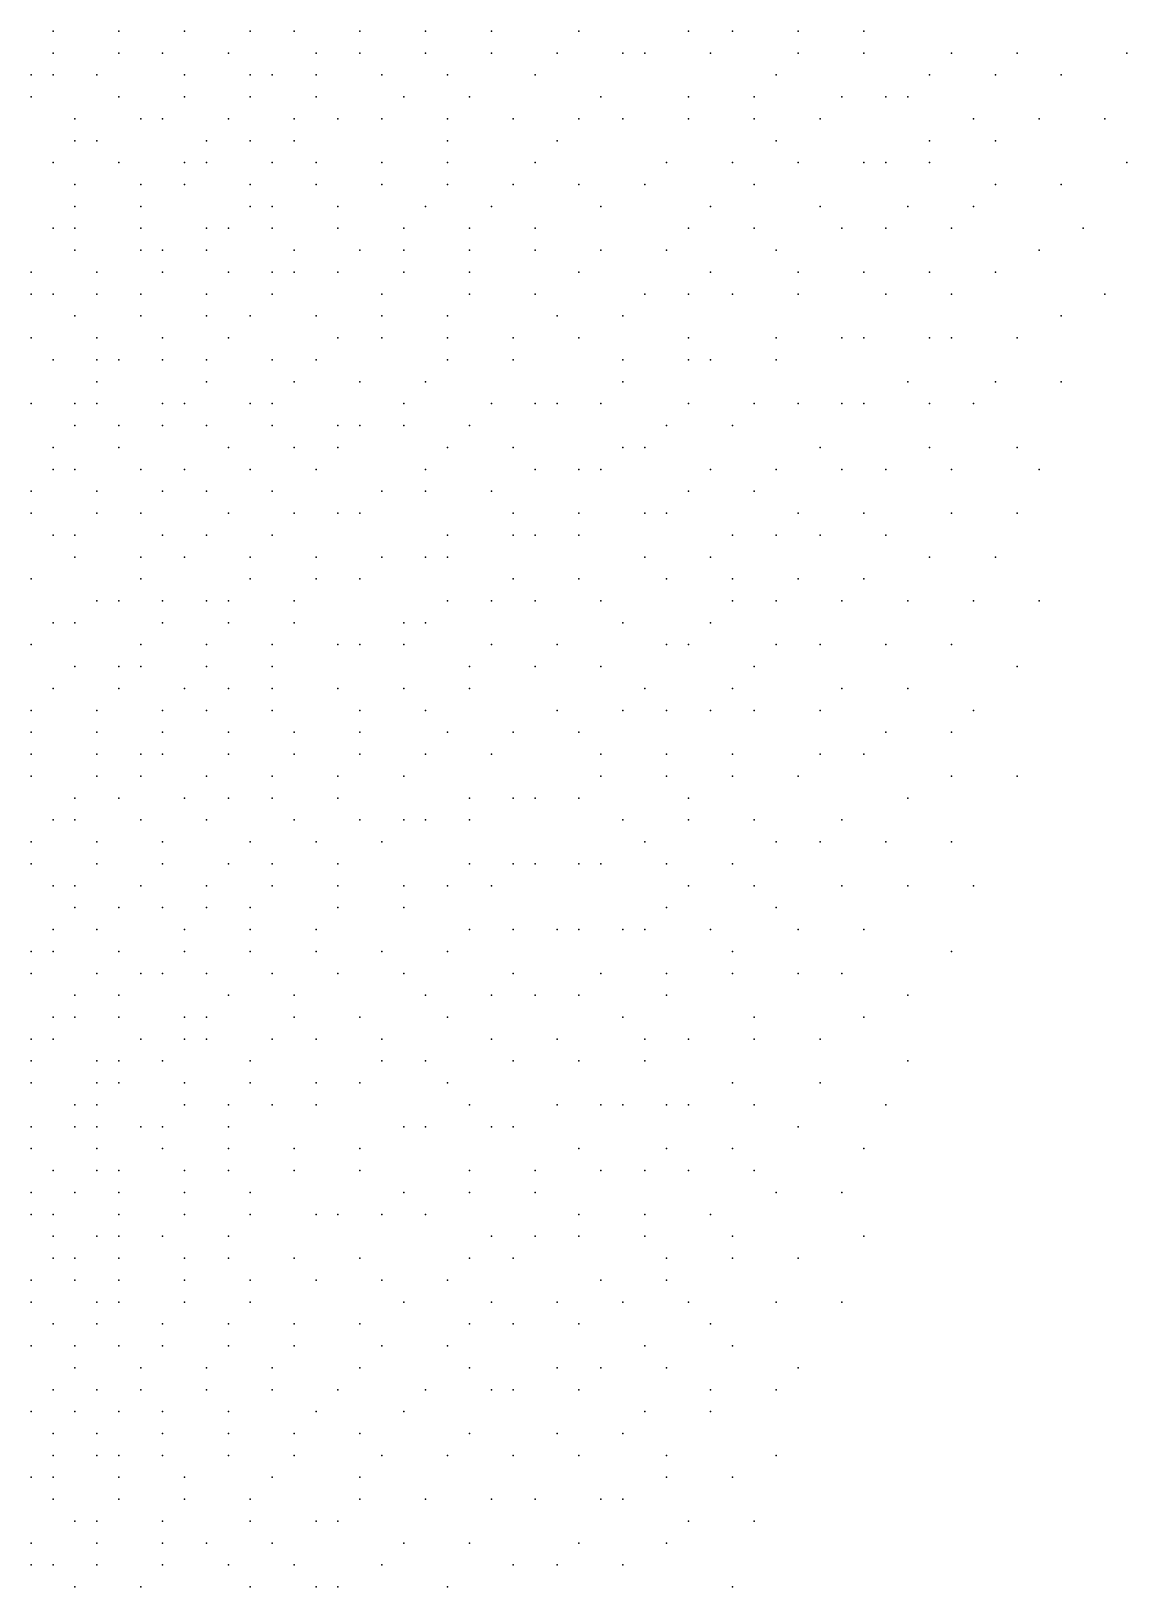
# Model space of a CAD drawing. Extents: x 429 to 793, y 817 to 1241.
# Drawn here: x 732.3 to 768.8, y 923.2 to 975 of the extents above; entities that cross this region are included whole.
import ezdxf

# ---------------------------------------------------------------- set-up
doc = ezdxf.new("R2010")
doc.units = 0

msp = doc.modelspace()

# ---------------------------------------------------------------- linework, layer by layer
for p in [(733.05, 975.02, 176.467), (735.24, 975.02, 173.9), (737.43, 975.02, 170.608), (739.62, 975.02, 167.44), (741.08, 975.02, 165.378), (743.27, 975.02, 161.99), (745.46, 975.02, 157.99), (747.65, 975.02, 154.74), (750.57, 975.02, 149.17), (754.22, 975.02, 141.212), (755.68, 975.02, 137.243), (757.87, 975.02, 132.42), (760.06, 975.02, 125.66), (733.05, 974.29, 176.21), (735.24, 974.29, 173.637), (736.7, 974.29, 171.79), (738.89, 974.29, 168.39), (741.81, 974.29, 163.863), (743.27, 974.29, 161.86), (745.46, 974.29, 157.73), (747.65, 974.29, 153.963), (749.84, 974.29, 149.6), (752.03, 974.29, 145.62), (752.76, 974.29, 143.622), (754.95, 974.29, 139.638), (757.87, 974.29, 131.687), (760.06, 974.29, 125.36), (762.98, 974.29, 114.79), (765.17, 974.29, 104.29), (768.82, 974.29, 84.36), (732.32, 973.56, 176.714), (733.05, 973.56, 175.947), (734.51, 973.56, 173.951), (737.43, 973.56, 170.153), (739.62, 973.56, 166.785), (740.35, 973.56, 165.45), (741.81, 973.56, 163.405), (744, 973.56, 160.123), (746.19, 973.56, 155.57), (749.11, 973.56, 150.81), (757.14, 973.56, 133.32), (762.25, 973.56, 117.22), (764.44, 973.56, 108.48), (766.63, 973.56, 97.43), (732.32, 972.83, 176.188), (735.24, 972.83, 172.518), (737.43, 972.83, 169.888), (739.62, 972.83, 166.395), (741.81, 972.83, 163.207), (744.73, 972.83, 158.4), (746.92, 972.83, 154.38), (751.3, 972.83, 146.475), (754.22, 972.83, 139.725), (756.41, 972.83, 134.22), (759.33, 972.83, 126.673), (760.79, 972.83, 121.588), (761.52, 972.83, 119.645), (733.78, 972.1, 174.132), (735.97, 972.1, 171.525), (736.7, 972.1, 170.207), (738.89, 972.1, 167.6), (741.08, 972.1, 163.605), (742.54, 972.1, 161.413), (744, 972.1, 158.802), (746.19, 972.1, 154.82), (748.38, 972.1, 151.27), (750.57, 972.1, 146.907), (752.03, 972.1, 143.34), (754.22, 972.1, 139.39), (756.41, 972.1, 133.477), (758.6, 972.1, 127.17), (763.71, 972.1, 110.27), (765.9, 972.1, 99.678), (768.09, 972.1, 87.498), (733.78, 971.37, 173.865), (734.51, 971.37, 173.087), (738.16, 971.37, 167.985), (739.62, 971.37, 165.867), (741.08, 971.37, 163.21), (746.19, 971.37, 154.427), (749.84, 971.37, 147.723), (757.14, 971.37, 131.542), (762.25, 971.37, 114.647), (764.44, 971.37, 105.363), (733.05, 970.64, 174.893), (735.24, 970.64, 171.518), (737.43, 970.64, 168.237), (738.16, 970.64, 167.652), (740.35, 970.64, 163.607), (741.81, 970.64, 161.625), (744, 970.64, 158.022), (746.19, 970.64, 154.048), (749.11, 970.64, 148.928), (753.49, 970.64, 139.113), (755.68, 970.64, 134.785), (757.87, 970.64, 128.86), (760.06, 970.64, 121.515), (760.79, 970.64, 119.598), (762.25, 970.64, 113.63), (768.82, 970.64, 78.67), (733.78, 969.91, 173.337), (735.97, 969.91, 169.932), (737.43, 969.91, 167.97), (739.62, 969.91, 164.602), (741.81, 969.91, 161.23), (744, 969.91, 157.235), (746.19, 969.91, 154.053), (748.38, 969.91, 149.737), (750.57, 969.91, 145.03), (752.76, 969.91, 140.71), (756.41, 969.91, 131.71), (764.44, 969.91, 104.243), (766.63, 969.91, 93.745), (733.78, 969.18, 172.937), (735.97, 969.18, 169.527), (739.62, 969.18, 164.208), (740.35, 969.18, 163.015), (742.54, 969.18, 159.63), (745.46, 969.18, 154.865), (747.65, 969.18, 150.925), (751.3, 969.18, 143.083), (754.95, 969.18, 134.925), (758.6, 969.18, 124.433), (761.52, 969.18, 115.057), (763.71, 969.18, 106.567), (733.05, 968.45, 173.25), (733.78, 968.45, 172.67), (735.97, 968.45, 169.194), (738.16, 968.45, 166), (738.89, 968.45, 165.402), (740.35, 968.45, 162.415), (742.54, 968.45, 159.235), (744.73, 968.45, 155.275), (746.92, 968.45, 151.717), (749.11, 968.45, 147.02), (754.22, 968.45, 135.75), (756.41, 968.45, 130.642), (759.33, 968.45, 122.58), (760.79, 968.45, 116.935), (762.98, 968.45, 108.89), (767.36, 968.45, 88.87), (733.78, 967.72, 172.26), (735.97, 967.72, 168.927), (736.7, 967.72, 168.34), (738.16, 967.72, 165.733), (741.08, 967.72, 161.033), (743.27, 967.72, 157.645), (744.73, 967.72, 154.89), (746.92, 967.72, 150.945), (749.11, 967.72, 146.258), (751.3, 967.72, 142.383), (753.49, 967.72, 137.715), (757.14, 967.72, 128.4), (765.9, 967.72, 95.875), (732.32, 966.99, 173.856), (734.51, 966.99, 170.69), (736.7, 966.99, 167.417), (738.89, 966.99, 164.005), (740.35, 966.99, 162.02), (741.08, 966.99, 160.44), (742.54, 966.99, 158.057), (744.73, 966.99, 154.505), (746.92, 966.99, 150.575), (750.57, 966.99, 143.205), (754.95, 966.99, 133.18), (757.87, 966.99, 125.42), (760.06, 966.99, 118.657), (762.25, 966.99, 111.003), (764.44, 966.99, 102.1), (732.32, 966.26, 173.582), (733.05, 966.26, 172.43), (734.51, 966.26, 170.417), (735.97, 966.26, 168.32), (738.16, 966.26, 164.4), (740.35, 966.26, 161.42), (744, 966.26, 155.68), (746.92, 966.26, 150.2), (749.11, 966.26, 145.535), (752.76, 966.26, 137.035), (754.22, 966.26, 133.963), (755.68, 966.26, 130.48), (757.87, 966.26, 124.377), (760.79, 966.26, 115.823), (762.98, 966.26, 107.585), (768.09, 966.26, 78.693), (733.78, 965.53, 171.435), (735.97, 965.53, 168.115), (738.16, 965.53, 164.795), (739.62, 965.53, 162.01), (741.81, 965.53, 158.458), (744, 965.53, 154.903), (746.19, 965.53, 150.2), (749.84, 965.53, 143.25), (752.03, 965.53, 139.4), (766.63, 965.53, 89.47), (732.32, 964.8, 172.457), (734.51, 964.8, 169.593), (736.7, 964.8, 165.55), (738.89, 964.8, 162.795), (742.54, 964.8, 157.267), (744, 964.8, 154.13), (746.19, 964.8, 150.2), (748.38, 964.8, 146.342), (750.57, 964.8, 141.73), (754.22, 964.8, 133.327), (757.14, 964.8, 126.065), (759.33, 964.8, 118.783), (760.06, 964.8, 117.16), (762.25, 964.8, 108.91), (762.98, 964.8, 106.115), (765.17, 964.8, 95.52), (733.05, 964.07, 171.395), (734.51, 964.07, 169.317), (735.24, 964.07, 167.875), (736.7, 964.07, 166.13), (738.16, 964.07, 163.98), (740.35, 964.07, 160.42), (741.81, 964.07, 158.065), (746.19, 964.07, 149.815), (748.38, 964.07, 145.21), (752.03, 964.07, 136.433), (754.22, 964.07, 132.245), (754.95, 964.07, 130.765), (757.14, 964.07, 125.067), (734.51, 963.34, 169.04), (738.16, 963.34, 162.978), (741.08, 963.34, 157.67), (743.27, 963.34, 154.908), (745.46, 963.34, 150.987), (752.03, 963.34, 137.21), (761.52, 963.34, 110.61), (764.44, 963.34, 98.483), (766.63, 963.34, 87.077), (732.32, 962.61, 171.34), (733.78, 962.61, 169.402), (734.51, 962.61, 168.76), (736.7, 962.61, 165.303), (737.43, 962.61, 163.94), (739.62, 962.61, 159.617), (740.35, 962.61, 158.843), (744.73, 962.61, 151.78), (747.65, 962.61, 146.01), (749.11, 962.61, 143.335), (749.84, 962.61, 141.07), (751.3, 962.61, 138.05), (754.22, 962.61, 131.64), (756.41, 962.61, 125.97), (757.87, 962.61, 120.62), (759.33, 962.61, 117.24), (760.06, 962.61, 114.727), (762.25, 962.61, 106.77), (763.71, 962.61, 100.627), (733.78, 961.88, 169.052), (735.24, 961.88, 167.04), (736.7, 961.88, 165.095), (738.16, 961.88, 162.355), (740.35, 961.88, 158.82), (742.54, 961.88, 154.9), (743.27, 961.88, 154.123), (744.73, 961.88, 150.995), (746.92, 961.88, 146.795), (753.49, 961.88, 132.103), (755.68, 961.88, 126.872), (733.05, 961.15, 170.128), (735.24, 961.15, 166.62), (738.89, 961.15, 159.98), (741.08, 961.15, 157.27), (742.54, 961.15, 154.505), (746.19, 961.15, 147.925), (748.38, 961.15, 143.378), (752.03, 961.15, 135.483), (752.76, 961.15, 133.63), (758.6, 961.15, 118.545), (762.25, 961.15, 106.003), (765.17, 961.15, 93), (733.05, 960.42, 168.925), (733.78, 960.42, 168.143), (735.97, 960.42, 165.04), (737.43, 960.42, 162.9), (739.62, 960.42, 158.803), (741.81, 960.42, 155.675), (745.46, 960.42, 148.68), (749.11, 960.42, 141.15), (750.57, 960.42, 138.52), (751.3, 960.42, 136.683), (754.95, 960.42, 127.738), (757.14, 960.42, 121.513), (759.33, 960.42, 115.092), (760.79, 960.42, 110.38), (762.98, 960.42, 101.88), (765.9, 960.42, 88.52), (732.32, 959.69, 170.06), (734.51, 959.69, 166.78), (736.7, 959.69, 162.485), (738.16, 959.69, 161.13), (740.35, 959.69, 157.23), (744, 959.69, 150.227), (745.46, 959.69, 147.935), (747.65, 959.69, 143.81), (754.22, 959.69, 129.325), (756.41, 959.69, 123.085), (732.32, 958.96, 169.63), (734.51, 958.96, 166.357), (735.97, 958.96, 164.21), (738.89, 958.96, 158.75), (741.08, 958.96, 155.665), (742.54, 958.96, 152.93), (743.27, 958.96, 151.77), (748.38, 958.96, 141.585), (750.57, 958.96, 137.118), (752.76, 958.96, 132.005), (753.49, 958.96, 130.18), (757.87, 958.96, 118.65), (760.06, 958.96, 110.69), (762.98, 958.96, 100.973), (765.17, 958.96, 89.97), (733.05, 958.23, 168.06), (733.78, 958.23, 166.5), (736.7, 958.23, 162.645), (738.16, 958.23, 160.303), (740.35, 958.23, 156.805), (746.19, 958.23, 145.34), (748.38, 958.23, 141.25), (749.11, 958.23, 139.398), (750.57, 958.23, 136.793), (755.68, 958.23, 124.21), (757.14, 958.23, 120.15), (758.6, 958.23, 116.153), (760.79, 958.23, 108.22), (733.78, 957.5, 167.065), (735.97, 957.5, 162.607), (737.43, 957.5, 160.29), (739.62, 957.5, 157.553), (741.81, 957.5, 153.687), (744, 957.5, 149.475), (745.46, 957.5, 146.833), (746.19, 957.5, 144.98), (752.76, 957.5, 131.015), (754.95, 957.5, 125.617), (762.25, 957.5, 102.655), (764.44, 957.5, 92.137), (732.32, 956.77, 167.977), (735.97, 956.77, 162.583), (739.62, 956.77, 156.757), (741.81, 956.77, 152.51), (743.27, 956.77, 149.85), (748.38, 956.77, 140.197), (750.57, 956.77, 135.77), (753.49, 956.77, 128.918), (755.68, 956.77, 122.895), (757.87, 956.77, 116.667), (760.06, 956.77, 109.775), (734.51, 956.04, 164.85), (735.24, 956.04, 162.94), (736.7, 956.04, 161.375), (738.16, 956.04, 158.65), (738.89, 956.04, 157.51), (741.08, 956.04, 153.28), (746.19, 956.04, 144.27), (747.65, 956.04, 140.947), (749.11, 956.04, 138.373), (751.3, 956.04, 133.65), (755.68, 956.04, 121.94), (757.14, 956.04, 118), (759.33, 956.04, 111.677), (761.52, 956.04, 103.555), (763.71, 956.04, 94.257), (765.9, 956.04, 81.457), (733.05, 955.31, 166.315), (733.78, 955.31, 165.205), (736.7, 955.31, 160.592), (738.89, 955.31, 157.1), (741.08, 955.31, 153.665), (744.73, 955.31, 146.47), (745.46, 955.31, 144.633), (752.03, 955.31, 130.833), (754.95, 955.31, 124.16), (732.32, 954.58, 167.435), (735.97, 954.58, 161.32), (738.16, 954.58, 157.463), (740.35, 954.58, 154.03), (742.54, 954.58, 150.215), (743.27, 954.58, 148.71), (744.73, 954.58, 146.095), (747.65, 954.58, 140.253), (749.84, 954.58, 135.545), (753.49, 954.58, 127.073), (754.22, 954.58, 125), (757.14, 954.58, 116.78), (758.6, 954.58, 112.93), (760.79, 954.58, 105.59), (762.98, 954.58, 96.53), (733.78, 953.85, 164.335), (735.24, 953.85, 161.63), (735.97, 953.85, 160.88), (738.16, 953.85, 157.825), (740.35, 953.85, 153.625), (746.92, 953.85, 140.63), (749.11, 953.85, 136.327), (751.3, 953.85, 131.688), (756.41, 953.85, 118.94), (765.17, 953.85, 83.748), (733.05, 953.12, 165.445), (735.24, 953.12, 161.973), (737.43, 953.12, 157.77), (738.89, 953.12, 155.845), (740.35, 953.12, 153.22), (742.54, 953.12, 149.43), (744.73, 953.12, 144.63), (746.92, 953.12, 140.275), (752.76, 953.12, 127.28), (755.68, 953.12, 119.815), (759.33, 953.12, 109.02), (761.52, 953.12, 101.21), (732.32, 952.39, 166.1), (734.51, 952.39, 162.69), (736.7, 952.39, 159.26), (738.16, 952.39, 156.592), (740.35, 952.39, 152.805), (743.27, 952.39, 147.197), (745.46, 952.39, 142.46), (749.84, 952.39, 133.573), (752.03, 952.39, 128.71), (753.49, 952.39, 125.605), (754.95, 952.39, 120.895), (756.41, 952.39, 117.857), (758.6, 952.39, 110.72), (763.71, 952.39, 90.75), (732.32, 951.66, 165.32), (734.51, 951.66, 162.24), (736.7, 951.66, 158.43), (738.89, 951.66, 154.66), (741.08, 951.66, 150.897), (743.27, 951.66, 146.807), (746.19, 951.66, 140.647), (748.38, 951.66, 136.753), (750.57, 951.66, 131.55), (760.79, 951.66, 102.53), (762.98, 951.66, 93.547), (732.32, 950.93, 164.865), (734.51, 950.93, 161.415), (735.97, 950.93, 159.127), (736.7, 950.93, 158.393), (738.89, 950.93, 154.24), (741.08, 950.93, 150.488), (743.27, 950.93, 146.438), (745.46, 950.93, 141.75), (747.65, 950.93, 137.837), (751.3, 950.93, 128.877), (753.49, 950.93, 123.493), (755.68, 950.93, 118.23), (758.6, 950.93, 109.44), (760.06, 950.93, 104.607), (732.32, 950.2, 164.415), (734.51, 950.2, 161.347), (735.97, 950.2, 159.09), (738.16, 950.2, 155.32), (740.35, 950.2, 151.207), (742.54, 950.2, 146.41), (744.73, 950.2, 142.82), (751.3, 950.2, 128.51), (753.49, 950.2, 123.22), (755.68, 950.2, 118.06), (757.87, 950.2, 111.47), (762.98, 950.2, 92.183), (765.17, 950.2, 77.503), (733.78, 949.47, 162.09), (735.24, 949.47, 159.42), (737.43, 949.47, 156.027), (738.89, 949.47, 153.013), (740.35, 949.47, 150.807), (742.54, 949.47, 145.675), (746.92, 949.47, 138.202), (748.38, 949.47, 135.095), (749.11, 949.47, 133.057), (750.57, 949.47, 129.903), (754.22, 949.47, 120.75), (761.52, 949.47, 97.02), (733.05, 948.74, 162.368), (733.78, 948.74, 161.635), (735.97, 948.74, 157.455), (738.16, 948.74, 153.74), (741.08, 948.74, 148.55), (743.27, 948.74, 144.57), (744.73, 948.74, 142.075), (745.46, 948.74, 139.967), (746.92, 948.74, 137.532), (752.03, 948.74, 125.94), (754.22, 948.74, 120.61), (756.41, 948.74, 114.88), (759.33, 948.74, 105.17), (732.32, 948.01, 163.057), (734.51, 948.01, 159.27), (736.7, 948.01, 156.692), (739.62, 948.01, 150.73), (741.81, 948.01, 147.053), (744, 948.01, 142.413), (752.76, 948.01, 123.457), (757.14, 948.01, 111.887), (758.6, 948.01, 106.482), (760.79, 948.01, 99.075), (762.98, 948.01, 88.88), (732.32, 947.28, 162.647), (734.51, 947.28, 159.635), (736.7, 947.28, 155.5), (738.89, 947.28, 151.4), (740.35, 947.28, 149.193), (742.54, 947.28, 145.25), (746.92, 947.28, 136.163), (748.38, 947.28, 132.82), (749.11, 947.28, 131.39), (750.57, 947.28, 128.22), (751.3, 947.28, 126.887), (753.49, 947.28, 121.775), (755.68, 947.28, 115.28), (733.05, 946.55, 161.062), (733.78, 946.55, 160.29), (735.97, 946.55, 156.575), (738.16, 946.55, 152.465), (740.35, 946.55, 148.43), (742.54, 946.55, 144.86), (744.73, 946.55, 140.63), (746.19, 946.55, 137.18), (747.65, 946.55, 134.057), (754.22, 946.55, 118.667), (756.41, 946.55, 112.443), (759.33, 946.55, 103.08), (761.52, 946.55, 94.423), (763.71, 946.55, 82.312), (733.78, 945.82, 159.845), (735.24, 945.82, 157.22), (736.7, 945.82, 154.625), (738.16, 945.82, 152.04), (739.62, 945.82, 149.495), (742.54, 945.82, 144.475), (744.73, 945.82, 139.59), (753.49, 945.82, 119.867), (757.14, 945.82, 109.66), (733.05, 945.09, 160.562), (734.51, 945.09, 157.947), (737.43, 945.09, 153.467), (739.62, 945.09, 149.08), (741.81, 945.09, 144.78), (746.92, 945.09, 134.2), (748.38, 945.09, 131.24), (749.84, 945.09, 128.347), (750.57, 945.09, 126.797), (752.03, 945.09, 123.11), (752.76, 945.09, 121.823), (754.95, 945.09, 115.527), (757.87, 945.09, 106.31), (760.06, 945.09, 99.135), (732.32, 944.36, 161.235), (733.05, 944.36, 160.117), (735.24, 944.36, 156.31), (737.43, 944.36, 152.68), (739.62, 944.36, 148.665), (741.81, 944.36, 144.513), (744, 944.36, 140.202), (746.19, 944.36, 135.4), (755.68, 944.36, 112.815), (762.98, 944.36, 83.797), (732.32, 943.63, 160.783), (734.51, 943.63, 157.395), (735.97, 943.63, 154.795), (736.7, 943.63, 153.3), (738.16, 943.63, 150.75), (740.35, 943.63, 146.805), (742.54, 943.63, 142.488), (744.73, 943.63, 138.16), (748.38, 943.63, 130.66), (751.3, 943.63, 123.527), (753.49, 943.63, 117.947), (755.68, 943.63, 112.73), (757.87, 943.63, 105.653), (759.33, 943.63, 100.493), (733.78, 942.9, 158.48), (735.24, 942.9, 155.41), (738.89, 942.9, 148.855), (741.08, 942.9, 144.655), (745.46, 942.9, 136.497), (747.65, 942.9, 131.95), (749.11, 942.9, 128.187), (750.57, 942.9, 125.353), (753.49, 942.9, 117.805), (761.52, 942.9, 89.4), (733.05, 942.17, 158.723), (733.78, 942.17, 158.02), (735.24, 942.17, 154.955), (737.43, 942.17, 151.365), (738.16, 942.17, 149.89), (741.08, 942.17, 143.88), (743.27, 942.17, 139.77), (746.19, 942.17, 133.893), (752.03, 942.17, 120.985), (756.41, 942.17, 108.78), (760.06, 942.17, 96.047), (732.32, 941.44, 159.372), (733.05, 941.44, 158.263), (735.97, 941.44, 153.107), (737.43, 941.44, 150.935), (738.16, 941.44, 149.46), (740.35, 941.44, 145.227), (741.81, 941.44, 142.155), (744, 941.44, 137.997), (747.65, 941.44, 130.41), (749.84, 941.44, 125.477), (752.76, 941.44, 118.815), (754.22, 941.44, 114.275), (756.41, 941.44, 107.507), (758.6, 941.44, 100.597), (732.32, 940.71, 158.91), (734.51, 940.71, 155.565), (735.24, 940.71, 154.045), (736.7, 940.71, 151.53), (739.62, 940.71, 145.867), (744, 940.71, 137.75), (745.46, 940.71, 134.51), (748.38, 940.71, 128.71), (750.57, 940.71, 123.21), (752.76, 940.71, 117.95), (761.52, 940.71, 85.7), (732.32, 939.98, 158.023), (734.51, 939.98, 155.11), (735.24, 939.98, 153.59), (737.43, 939.98, 149.28), (739.62, 939.98, 145.07), (741.81, 939.98, 141.38), (743.27, 939.98, 138.665), (746.19, 939.98, 132.83), (755.68, 939.98, 108.71), (758.6, 939.98, 98.842), (733.78, 939.25, 156.16), (734.51, 939.25, 154.29), (737.43, 939.25, 149.62), (738.89, 939.25, 146.403), (740.35, 939.25, 144.12), (741.81, 939.25, 140.99), (746.92, 939.25, 130.363), (749.84, 939.25, 124.103), (751.3, 939.25, 120.787), (752.03, 939.25, 118.917), (753.49, 939.25, 114.85), (754.22, 939.25, 112.235), (756.41, 939.25, 106.277), (760.79, 939.25, 87.86), (732.32, 938.52, 157.477), (733.78, 938.52, 155.69), (734.51, 938.52, 154.17), (735.97, 938.52, 151.32), (736.7, 938.52, 150.2), (738.89, 938.52, 146.027), (744.73, 938.52, 134.355), (745.46, 938.52, 132.783), (747.65, 938.52, 128.387), (748.38, 938.52, 127.22), (757.87, 938.52, 100.213), (732.32, 937.79, 157.07), (734.51, 937.79, 153.715), (736.7, 937.79, 149.76), (738.89, 937.79, 145.607), (741.08, 937.79, 141.487), (743.27, 937.79, 136.94), (750.57, 937.79, 120.91), (753.49, 937.79, 113.227), (755.68, 937.79, 106.97), (760.06, 937.79, 89.447), (733.05, 937.06, 155.43), (734.51, 937.06, 153.26), (735.24, 937.06, 151.77), (737.43, 937.06, 147.537), (738.89, 937.06, 145.267), (741.08, 937.06, 141.23), (743.27, 937.06, 136.44), (746.92, 937.06, 128.39), (749.11, 937.06, 123.927), (751.3, 937.06, 118.925), (752.76, 937.06, 114.635), (754.22, 937.06, 111.017), (756.41, 937.06, 103.44), (732.32, 936.33, 156.79), (733.78, 936.33, 154.275), (735.24, 936.33, 151.315), (737.43, 936.33, 147.152), (739.62, 936.33, 143.273), (744.73, 936.33, 133.113), (746.92, 936.33, 128.11), (749.11, 936.33, 123.607), (757.14, 936.33, 99.91), (759.33, 936.33, 91.613), (732.32, 935.6, 156.31), (733.05, 935.6, 154.815), (735.24, 935.6, 150.86), (737.43, 935.6, 146.717), (739.62, 935.6, 142.853), (741.81, 935.6, 138.043), (742.54, 935.6, 137.17), (744, 935.6, 134.3), (745.46, 935.6, 130.723), (750.57, 935.6, 119.782), (752.76, 935.6, 113.65), (754.95, 935.6, 107.085), (733.05, 934.87, 154.345), (734.51, 934.87, 151.86), (735.24, 934.87, 150.4), (736.7, 934.87, 147.313), (738.89, 934.87, 143.22), (747.65, 934.87, 125.64), (749.11, 934.87, 121.98), (750.57, 934.87, 118.35), (752.76, 934.87, 112.81), (755.68, 934.87, 103.79), (760.06, 934.87, 84.08), (733.05, 934.14, 153.527), (733.78, 934.14, 152.86), (735.24, 934.14, 149.94), (737.43, 934.14, 145.767), (738.89, 934.14, 142.38), (741.08, 934.14, 138.757), (743.27, 934.14, 134.187), (746.92, 934.14, 126.543), (748.38, 934.14, 123.32), (753.49, 934.14, 109.873), (755.68, 934.14, 103.01), (757.87, 934.14, 95.257), (732.32, 933.41, 154.86), (733.78, 933.41, 152.385), (735.24, 933.41, 149.465), (737.43, 933.41, 144.938), (739.62, 933.41, 141.177), (741.81, 933.41, 136.513), (744, 933.41, 132.343), (746.19, 933.41, 127.597), (751.3, 933.41, 115.7), (753.49, 933.41, 109.555), (732.32, 932.68, 154.36), (734.51, 932.68, 150.118), (735.24, 932.68, 148.99), (737.43, 932.68, 144.867), (739.62, 932.68, 140.907), (744.73, 932.68, 130.54), (747.65, 932.68, 124.025), (749.84, 932.68, 119), (752.03, 932.68, 112.625), (754.22, 932.68, 106.39), (757.14, 932.68, 96.173), (759.33, 932.68, 84.387), (733.05, 931.95, 152.405), (734.51, 931.95, 149.97), (736.7, 931.95, 145.352), (738.89, 931.95, 141.095), (741.08, 931.95, 137.167), (743.27, 931.95, 132.757), (746.92, 931.95, 125.375), (748.38, 931.95, 122.077), (750.57, 931.95, 116.215), (754.95, 931.95, 102.665), (732.32, 931.22, 153.365), (733.78, 931.22, 150.46), (735.24, 931.22, 148.04), (736.7, 931.22, 144.897), (738.89, 931.22, 140.67), (741.08, 931.22, 136.89), (744, 931.22, 131.173), (746.19, 931.22, 125.85), (752.76, 931.22, 109.285), (755.68, 931.22, 99.723), (733.78, 930.49, 149.97), (735.97, 930.49, 145.853), (738.16, 930.49, 141.863), (740.35, 930.49, 138.03), (743.27, 930.49, 132.023), (746.92, 930.49, 123.6), (749.84, 930.49, 116.853), (751.3, 930.49, 112.78), (753.49, 930.49, 106.47), (757.87, 930.49, 89.42), (733.05, 929.76, 150.925), (734.51, 929.76, 148.05), (735.97, 929.76, 145.533), (738.16, 929.76, 141.423), (740.35, 929.76, 137.19), (742.54, 929.76, 133.09), (745.46, 929.76, 126.363), (747.65, 929.76, 121.74), (748.38, 929.76, 119.538), (750.57, 929.76, 114.62), (754.95, 929.76, 99.64), (757.14, 929.76, 91.69), (732.32, 929.03, 151.385), (733.78, 929.03, 149), (735.24, 929.03, 146.62), (736.7, 929.03, 143.067), (738.89, 929.03, 139.365), (741.81, 929.03, 133.123), (744.73, 929.03, 127.917), (752.76, 929.03, 106.95), (754.95, 929.03, 99.87), (733.05, 928.3, 150.26), (734.51, 928.3, 146.767), (736.7, 928.3, 143.37), (738.89, 928.3, 138.485), (741.08, 928.3, 134.325), (743.27, 928.3, 130.03), (746.92, 928.3, 122.053), (749.84, 928.3, 115.06), (752.03, 928.3, 108.197), (733.05, 927.57, 149.587), (734.51, 927.57, 146.43), (735.24, 927.57, 145.16), (736.7, 927.57, 142.895), (738.89, 927.57, 138.04), (741.08, 927.57, 133.5), (744, 927.57, 128.063), (746.19, 927.57, 122.925), (748.38, 927.57, 117.81), (750.57, 927.57, 111.81), (753.49, 927.57, 103.115), (757.14, 927.57, 87.693), (732.32, 926.84, 149.88), (733.05, 926.84, 149.26), (735.24, 926.84, 144.665), (737.43, 926.84, 140.92), (740.35, 926.84, 134.7), (743.27, 926.84, 128.9), (753.49, 926.84, 102.45), (755.68, 926.84, 93.407), (733.05, 926.11, 148.752), (735.24, 926.11, 144.17), (737.43, 926.11, 140.307), (739.62, 926.11, 135.75), (743.27, 926.11, 128.51), (745.46, 926.11, 123.835), (747.65, 926.11, 118.46), (749.11, 926.11, 114.44), (751.3, 926.11, 108.49), (752.03, 926.11, 105.79), (733.78, 925.38, 145.99), (734.51, 925.38, 145.383), (736.7, 925.38, 141.46), (739.62, 925.38, 135.163), (741.81, 925.38, 131.045), (742.54, 925.38, 129.297), (754.22, 925.38, 97.115), (756.41, 925.38, 87.12), (732.32, 924.65, 149.06), (734.51, 924.65, 144.69), (736.7, 924.65, 140.49), (738.16, 924.65, 137.777), (740.35, 924.65, 132.94), (744.73, 924.65, 123.77), (746.92, 924.65, 119.12), (750.57, 924.65, 109.03), (753.49, 924.65, 98.827), (732.32, 923.92, 148.535), (733.05, 923.92, 147.088), (734.51, 923.92, 144.357), (736.7, 923.92, 139.985), (738.89, 923.92, 135.3), (741.08, 923.92, 130.915), (744, 923.92, 124.91), (748.38, 923.92, 114.485), (749.84, 923.92, 110.13), (752.03, 923.92, 103.51), (733.78, 923.19, 145.543), (735.97, 923.19, 141.273), (739.62, 923.19, 134.13), (741.81, 923.19, 129.3), (742.54, 923.19, 127.625), (746.19, 923.19, 119.365), (755.68, 923.19, 85.9)]:
    msp.add_point(p)

doc.saveas('drawing.dxf')
